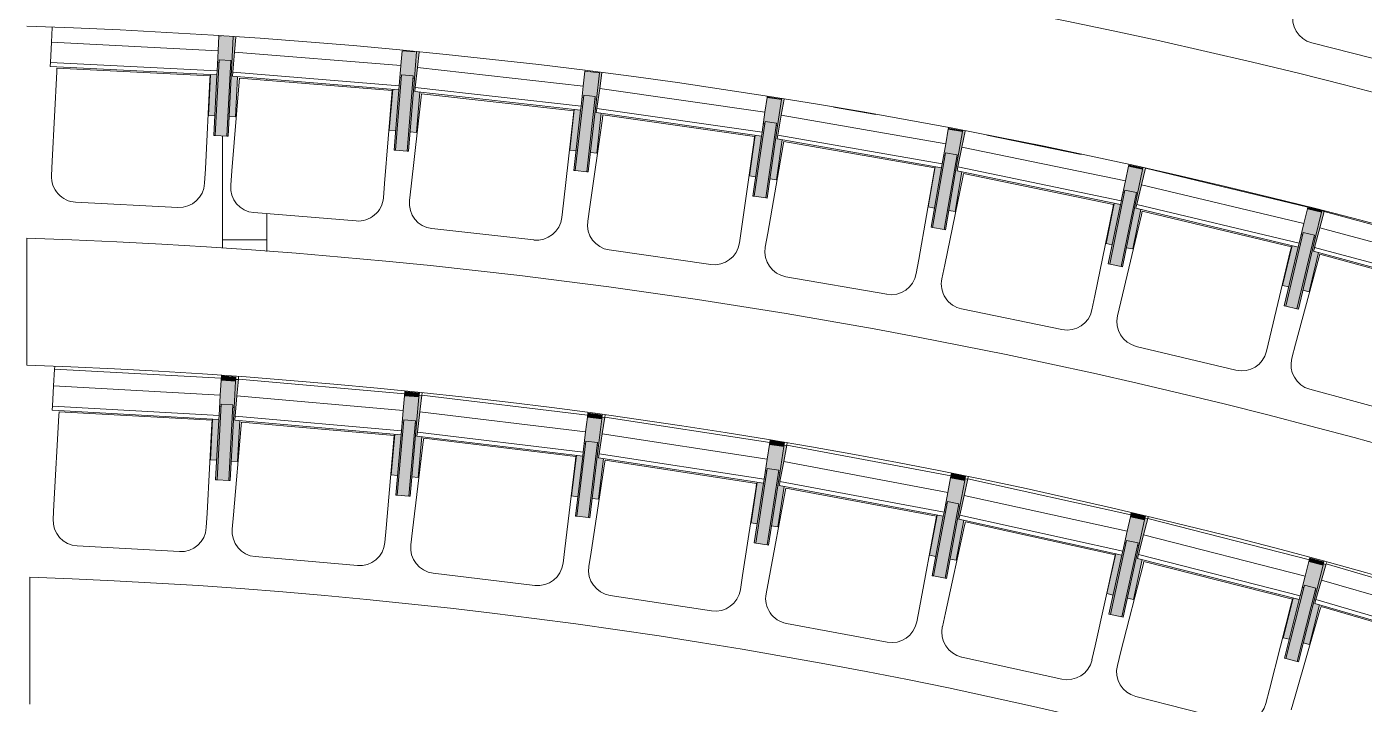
# Model space of a CAD drawing. Header units: millimetres. Extents: x 90978 to 295199, y -4084 to 97293.
# Drawn here: x 211489 to 215176, y 20712 to 22577 of the extents above; entities that cross this region are included whole.
import ezdxf

# ---------------------------------------------------------------- set-up
doc = ezdxf.new("R2010")
doc.units = ezdxf.units.MM
doc.header["$MEASUREMENT"] = 0
doc.layers.add('CSM-STL-XX-ZZ-M3-A-XXXX-00001_detached _19_04_21__rvt-1-Level 0$0$I-FURN', color=8, linetype='CONTINUOUS', lineweight=9)
doc.layers.add('CSM-STL-XX-ZZ-M3-A-XXXX-00001_detached _19_04_21__rvt-1-Level 0$0$I-WALL', color=7, linetype='CONTINUOUS', lineweight=9)

msp = doc.modelspace()

# ---------------------------------------------------------------- hatches: boundary and pattern name
at = {"layer": 'CSM-STL-XX-ZZ-M3-A-XXXX-00001_detached _19_04_21__rvt-1-Level 0$0$I-FURN'}
h = msp.add_hatch(color=256, dxfattribs=at)
h.paths.add_polyline_path([(212064.9, 22329), (212070.5, 22439.8), (212056.7, 22440.9), (212065.5, 22549), (212058.5, 22549.5), (212047.4, 22329.9), (212054.9, 22329.5)], flags=0)
h.paths.add_polyline_path([(212007.4, 22331.9), (212012.1, 22444.6), (211995.6, 22444.5), (211990, 22332.8), (212004.7, 22332)], flags=0)
for points in [[(212054.9, 22476.9), (212058.5, 22549.5), (212018.6, 22552.3), (212015.1, 22479), (212018.9, 22479.7), (212019.2, 22486.1), (212051.3, 22484.5), (212051.3, 22478)], [(212557.9, 22434.7), (212562.9, 22507.9), (212524, 22511.2), (212518.3, 22438), (212522, 22438.6), (212522.5, 22445), (212554.5, 22442.4), (212554.5, 22435.8)], [(212008.7, 22278), (212018.9, 22479.7), (212014.9, 22478.9), (212004.7, 22278.2)], [(212040.7, 22276.3), (212051.3, 22484.5), (212019.2, 22486.1), (212008.7, 22278)], [(212044.7, 22276.1), (212054.6, 22477), (212050.9, 22476.9), (212040.7, 22276.3)], [(213059.3, 22377.1), (213067.5, 22450.1), (213027.8, 22454.6), (213020.1, 22381.7), (213023.6, 22382.1), (213024.3, 22388.5), (213056.3, 22384.9), (213056.3, 22378.3)], [(213067.5, 22450.1), (213067.6, 22450.9), (213027.9, 22456), (213027.8, 22454.6)], [(212505.6, 22237.2), (212522, 22438.6), (212518, 22437.9), (212501.7, 22237.6)], [(212537.6, 22234.6), (212554.5, 22442.4), (212522.5, 22445), (212505.6, 22237.2), (212516.8, 22236.3)], [(212541.6, 22234.3), (212557.9, 22434.7), (212554, 22436), (212537.6, 22234.6)], [(213001.1, 22181.4), (213023.6, 22382.1), (213019.6, 22381.6), (212997.2, 22181.8)], [(213033, 22177.8), (213056.3, 22384.9), (213024.3, 22388.5), (213001.1, 22181.4)], [(213036.9, 22177.4), (213059, 22377.3), (213055.5, 22378.6), (213033, 22177.8)], [(213558.8, 22304.3), (213568.9, 22377.1), (213529.7, 22382.7), (213519.9, 22310), (213523.3, 22310.4), (213524.2, 22316.7), (213556, 22312.2), (213556, 22305.5)], [(213569.3, 22377), (213569.5, 22378.7), (213530, 22384.9), (213529.7, 22382.7)], [(213494.6, 22110.4), (213523.3, 22310.4), (213519.2, 22310), (213490.7, 22111), (213494.1, 22110.5)], [(213526.4, 22105.9), (213556, 22312.2), (213524.2, 22316.7), (213494.6, 22110.4)], [(213530.3, 22105.3), (213558.8, 22304.3), (213555.1, 22305.9), (213526.4, 22105.9)], [(214055.9, 22216.3), (214068.5, 22288.6), (214029.1, 22295.5), (214017.2, 22223.2), (214020.5, 22223.4), (214022, 22229.7), (214053.3, 22224.2), (214053, 22217.5), (214053.3, 22217.4)], [(214068.5, 22288.6), (214069, 22291.4), (214029.7, 22298.7), (214029.1, 22295.5), (214053, 22291.3)], [(214017.4, 22018.9), (214053, 22224.3), (214021.6, 22229.8), (213985.8, 22024.4), (213991.1, 22023.5)], [(213985.8, 22024.4), (214020.5, 22223.4), (214016.5, 22223.1), (213981.9, 22025.1)], [(214021.3, 22018.2), (214055.7, 22216.4), (214052.2, 22217.9), (214017.4, 22018.9), (214019.4, 22018.6)], [(214550, 22113.1), (214564.8, 22185.1), (214525.7, 22193.1), (214511.7, 22121.2), (214514.9, 22121.4), (214516.2, 22127.6), (214547.6, 22121.1), (214546.3, 22114.9), (214547.6, 22114.2)], [(214564.8, 22185.1), (214565.6, 22189), (214526.5, 22197.4), (214525.7, 22193.1), (214555.6, 22187)], [(214474.1, 21923.5), (214514.9, 22121.4), (214510.8, 22121.2), (214470.2, 21924.3)], [(214505.5, 21917), (214547.6, 22121.1), (214516.2, 22127.6), (214474.1, 21923.5), (214504.6, 21917.2)], [(214509.4, 21916.2), (214549.1, 22113.6), (214546.3, 22114.9), (214505.5, 21917)], [(215040.7, 21994.9), (215057.8, 22066.4), (215018.9, 22075.6), (215002.8, 22004.2), (215005.9, 22004.2), (215007.4, 22010.4), (215038.6, 22003), (215037.1, 21996.8), (215038.6, 21996)], [(215057.8, 22066.4), (215059, 22071.7), (215020.2, 22081.1), (215018.9, 22075.6)], [(214990.3, 21800.3), (215038.6, 22003), (215007.4, 22010.4), (214959.1, 21807.7), (214986.4, 21801.2)], [(214959.1, 21807.7), (215005.9, 22004.2), (215001.8, 22004.2), (214955.2, 21808.6)], [(214994.1, 21799.4), (215040.7, 21994.9), (215037.1, 21996.8), (214990.3, 21800.3)], [(212060.8, 21528.3), (212064.8, 21601.7), (212024.9, 21603.9), (212021.1, 21530.6), (212024.8, 21531.3), (212025.2, 21537.7), (212057.2, 21535.9), (212057.2, 21529.4)], [(212064.8, 21601.7), (212065.5, 21613.7), (212025.6, 21616.7), (212024.9, 21603.9)], [(212570.3, 21557.8), (212571.3, 21569.3), (212531.5, 21573.4), (212530.5, 21561.3)], [(212013.7, 21329.6), (212024.8, 21531.3), (212020.8, 21530.5), (212009.8, 21329.8)], [(212045.8, 21327.8), (212057.2, 21535.9), (212025.2, 21537.7), (212013.7, 21329.6)], [(212049.7, 21327.6), (212060.8, 21528.3), (212056.9, 21529.5), (212045.8, 21327.8)], [(212563.9, 21484.6), (212570.3, 21557.8), (212530.5, 21561.3), (212524.4, 21488.2), (212528.1, 21488.7), (212528.6, 21495.1), (212560.6, 21492.3), (212560.6, 21485.7)], [(212542.4, 21284.7), (212560.6, 21492.3), (212528.6, 21495.1), (212510.4, 21287.5), (212524.4, 21286.3)], [(213065.4, 21424.6), (213074.1, 21497.5), (213034.4, 21502.3), (213026.2, 21429.4), (213029.7, 21429.9), (213030.4, 21436.2), (213062.3, 21432.4), (213062.3, 21425.8)], [(213074.1, 21497.5), (213075.5, 21509), (213035.9, 21514.2), (213034.4, 21502.3)], [(212510.4, 21287.5), (212528.1, 21488.7), (212524, 21488.1), (212506.5, 21287.8)], [(212546.4, 21284.4), (212563.9, 21484.6), (212560.1, 21485.9), (212542.4, 21284.7)], [(213005.5, 21229.3), (213029.7, 21429.9), (213025.6, 21429.4), (213001.6, 21229.8)], [(213037.4, 21225.5), (213062.3, 21432.4), (213030.4, 21436.2), (213005.5, 21229.3)], [(213041.3, 21225), (213065.2, 21424.7), (213061.6, 21426), (213037.4, 21225.5)], [(213564.6, 21348.4), (213575.6, 21421), (213536.2, 21427.1), (213525.7, 21354.5), (213529.1, 21354.8), (213530.1, 21361.1), (213561.8, 21356.3), (213561.8, 21349.5)], [(213575.7, 21421), (213577.6, 21432.8), (213538, 21439.1), (213536.2, 21427.1), (213545.1, 21425.7)], [(213498.5, 21155.1), (213529.1, 21354.8), (213525.1, 21354.4), (213494.6, 21155.7)], [(213530.2, 21150.3), (213561.8, 21356.3), (213530, 21360.5), (213499.5, 21155)], [(213534.1, 21149.7), (213564.6, 21348.4), (213560.9, 21349.9), (213530.2, 21150.3)], [(214074.6, 21328.2), (214076.8, 21339.9), (214037.6, 21348.1), (214035.3, 21335.6), (214044.3, 21333.9)], [(214061.1, 21256), (214074.6, 21328.2), (214035.3, 21335.6), (214022.6, 21263.4), (214025.9, 21263.6), (214027.8, 21269.7), (214058.6, 21264), (214057.4, 21257.7), (214060.1, 21256.5)], [(213988.8, 21065), (214025.9, 21263.6), (214021.8, 21263.3), (213984.9, 21065.7)], [(214020.4, 21059.1), (214058.6, 21264), (214027, 21269.9), (213988.8, 21065), (214017.9, 21059.6)], [(214024.2, 21058.4), (214060.1, 21256.5), (214057.4, 21257.7), (214021.3, 21058.9)], [(214570.2, 21219.3), (214572.5, 21229.9), (214533.7, 21239.4), (214531.1, 21228)], [(214554.4, 21147.6), (214570.2, 21219.3), (214531.1, 21228), (214516.3, 21156.2), (214519.4, 21156.3), (214520.8, 21162.6), (214551.9, 21154.6), (214550.8, 21149.4), (214552.1, 21148.7)], [(214507.3, 20952.1), (214552.1, 21155.7), (214520.8, 21162.6), (214475.9, 20959.1), (214505.1, 20952.6)], [(214475.9, 20959.1), (214519.4, 21156.3), (214515.3, 21156.2), (214472, 20959.9)], [(214511.1, 20951.3), (214553.7, 21147.9), (214550.8, 21149.4), (214507.3, 20952.1)], [(215043.9, 21023.3), (215062, 21094.5), (215023.2, 21104.3), (215006.2, 21033.1), (215009.2, 21033.1), (215010.8, 21039.3), (215041.9, 21031.4), (215040.3, 21025.2), (215041.9, 21024.4)], [(215062, 21094.5), (215064.5, 21104.4), (215026, 21115), (215023.2, 21104.3)], [(214959.3, 20837.4), (215009.2, 21033.1), (215005.1, 21033.1), (214955.5, 20838.3)], [(214990.4, 20829.4), (215041.9, 21031.4), (215010.8, 21039.3), (214959.3, 20837.4), (214985.2, 20830.8)], [(214994.3, 20828.5), (215043.9, 21023.3), (215040.3, 21025.2), (214990.4, 20829.4)]]:
    msp.add_hatch(color=256, dxfattribs=at).paths.add_polyline_path(points, flags=0)
h = msp.add_hatch(color=256, dxfattribs=at)
h.paths.add_polyline_path([(212563.4, 22286.5), (212572.4, 22397.1), (212558.6, 22398.7), (212570.8, 22507.1), (212563.8, 22507.8), (212545.9, 22288), (212558.6, 22286.9)], flags=0)
h.paths.add_polyline_path([(212506, 22291.2), (212515.2, 22403.6), (212497.8, 22405), (212488.6, 22292.6), (212505.6, 22291.2)], flags=0)
h = msp.add_hatch(color=256, dxfattribs=at)
h.paths.add_polyline_path([(213060.3, 22228.9), (213072.7, 22339.2), (213059, 22341.1), (213074.6, 22450), (213067.5, 22450.1), (213042.9, 22230.9), (213059.3, 22229)], flags=0)
h.paths.add_polyline_path([(213003.2, 22235.3), (213015.8, 22347.4), (212998.4, 22349.3), (212985.8, 22237.3), (213001.1, 22235.5)], flags=0)
h = msp.add_hatch(color=256, dxfattribs=at)
h.paths.add_polyline_path([(213555.3, 22156.1), (213571, 22266), (213557.4, 22268.3), (213576.5, 22377.6), (213569.5, 22378.7), (213538, 22158.6)], flags=0)
h.paths.add_polyline_path([(213498.4, 22164.3), (213514.4, 22275.9), (213497, 22278.4), (213481, 22166.8), (213494.6, 22164.8)], flags=0)
h = msp.add_hatch(color=256, dxfattribs=at)
h.paths.add_polyline_path([(214047.8, 22068.3), (214066.8, 22177.6), (214053.3, 22180.4), (214076, 22290.1), (214069, 22291.3), (214030.6, 22071.3)], flags=0)
h.paths.add_polyline_path([(213991.2, 22078.1), (214010.6, 22189.2), (213993.3, 22192.2), (213973.9, 22081.2), (213991.1, 22078.2)], flags=0)
h = msp.add_hatch(color=256, dxfattribs=at)
h.paths.add_polyline_path([(214537.4, 21965.4), (214559.8, 22074.1), (214546.4, 22077.3), (214572.6, 22187.5), (214565.6, 22189), (214520.3, 21968.9), (214528.1, 21967.3)], flags=0)
h.paths.add_polyline_path([(214481.1, 21977), (214503.9, 22087.5), (214486.7, 22091), (214464, 21980.5), (214474.1, 21978.5)], flags=0)
h = msp.add_hatch(color=256, dxfattribs=at)
h.paths.add_polyline_path([(215023.6, 21847.6), (215049.4, 21955.6), (215036, 21959.2), (215065.6, 22068.9), (215058.8, 22070.6), (215006.6, 21851.7)], flags=0)
h.paths.add_polyline_path([(214967.7, 21861), (214993.8, 21970.7), (214976.8, 21974.7), (214950.7, 21865), (214959.1, 21863)], flags=0)
h = msp.add_hatch(color=256, dxfattribs=at)
h.paths.add_polyline_path([(212070.1, 21380.4), (212076.3, 21492.8), (212062.8, 21493.9), (212072.6, 21605.6), (212065, 21606), (212052.7, 21381.4), (212060.8, 21380.9)], flags=0)
h.paths.add_polyline_path([(212012.7, 21383.6), (212017.8, 21496.2), (212001.4, 21496.2), (211995.3, 21384.5), (212009.8, 21383.7)], flags=0)
h = msp.add_hatch(color=256, dxfattribs=at)
h.paths.add_polyline_path([(212568.5, 21336.4), (212578.3, 21448.5), (212564.8, 21450.2), (212578.2, 21561.4), (212570.7, 21562.1), (212551, 21338), (212564.8, 21336.8)], flags=0)
h.paths.add_polyline_path([(212511.2, 21341.5), (212521, 21453.8), (212503.6, 21455.3), (212493.8, 21343), (212510.4, 21341.5)], flags=0)
h = msp.add_hatch(color=256, dxfattribs=at)
h.paths.add_polyline_path([(213065.1, 21276.4), (213078.6, 21388.1), (213065.2, 21390.1), (213082.2, 21500.9), (213074.6, 21501.8), (213047.8, 21278.4), (213064.5, 21276.4)], flags=0)
h.paths.add_polyline_path([(213008, 21283.2), (213021.5, 21395.2), (213004.2, 21397.3), (212990.7, 21285.3), (213005.5, 21283.5)], flags=0)
h = msp.add_hatch(color=256, dxfattribs=at)
h.paths.add_polyline_path([(213559.6, 21200.2), (213575.6, 21311.6), (213563.3, 21313.9), (213583.7, 21424.1), (213576.4, 21425.3), (213542.3, 21202.9)], flags=0)
h.paths.add_polyline_path([(213502.7, 21208.9), (213519.8, 21320.4), (213502.5, 21323.1), (213485.5, 21211.6), (213499.5, 21209.4)], flags=0)
h = msp.add_hatch(color=256, dxfattribs=at)
h.paths.add_polyline_path([(214051.3, 21108.1), (214072, 21218.7), (214058.7, 21221.6), (214082.8, 21331.1), (214075.4, 21332.2), (214034.1, 21111.3)], flags=0)
h.paths.add_polyline_path([(213994.8, 21118.6), (214015.5, 21229.5), (213998.3, 21232.7), (213977.6, 21121.9), (213994.8, 21118.6)], flags=0)
h = msp.add_hatch(color=256, dxfattribs=at)
h.paths.add_polyline_path([(214539.8, 21000.1), (214564, 21110), (214550.9, 21113.3), (214578.5, 21221.9), (214571, 21223.1), (214522.7, 21003.8)], flags=0)
h.paths.add_polyline_path([(214483.6, 21012.5), (214507.3, 21122.7), (214490.8, 21126.4), (214466.5, 21016.2), (214479.5, 21013.4)], flags=0)
h = msp.add_hatch(color=256, dxfattribs=at)
h.paths.add_polyline_path([(215024.5, 20876.3), (215052.3, 20985.4), (215039.2, 20989.1), (215070.4, 21096.8), (215062.9, 21097.9), (215007.5, 20880.6), (215009.2, 20880.2)], flags=0)
h.paths.add_polyline_path([(214968.8, 20890.5), (214996.6, 20999.8), (214979.7, 21004.1), (214951.8, 20894.8), (214959.3, 20892.9)], flags=0)

# ---------------------------------------------------------------- linework, layer by layer
for p, q in [((211557.1, 22534.6), (211559.2, 22575.6)), ((211554.3, 22478.8), (211557.1, 22534.6)), ((212016.5, 22511.3), (211557.1, 22534.6)), ((212018.6, 22552.3), (212016.5, 22511.3)), ((212018.6, 22552.3), (212025.8, 22551.9)), ((212054.9, 22476.9), (212058.5, 22549.5)), ((212062.1, 22507.6), (212065.5, 22549)), ((215031.2, 22533), (215305, 22463.5)), ((212016.5, 22511.3), (212013.7, 22455.5)), ((212057.6, 22451.9), (212062.1, 22507.6)), ((212520.6, 22470.2), (212062.1, 22507.6)), ((212524, 22511.2), (212520.6, 22470.2)), ((212524, 22511.2), (212559.3, 22508.3)), ((212557.9, 22434.7), (212563.8, 22507.8)), ((212566.1, 22465.1), (212570.8, 22507.1)), ((211553.8, 22467.8), (211554.3, 22479.4)), ((211553.8, 22467.8), (212013.2, 22444.5)), ((211554.3, 22478.8), (212013.7, 22455.5)), ((211559.6, 22207.2), (211572, 22453.3)), ((211572, 22453.3), (211572.5, 22463.3)), ((211572.5, 22463.3), (211994.5, 22441.9)), ((212008.7, 22278), (212019.2, 22486.1)), ((212013.7, 22456.1), (212013.2, 22444.5)), ((212014.9, 22478.9), (212018.9, 22479.7)), ((212019.2, 22486.1), (212051.3, 22484.5)), ((212040.7, 22276.3), (212051.3, 22484.5)), ((212044.7, 22276.1), (212054.9, 22476.9)), ((212051, 22478.1), (212054.9, 22476.9)), ((212056.7, 22440.9), (212057.7, 22452.5)), ((212057.6, 22451.9), (212516.1, 22414.5)), ((212520.6, 22470.2), (212516.1, 22414.5)), ((212559.8, 22409.6), (212566.1, 22465.1)), ((213023.2, 22413.8), (212566.1, 22465.1)), ((213027.8, 22454.6), (213023.2, 22413.8)), ((213027.8, 22454.6), (213027.9, 22456)), ((213027.8, 22454.6), (213067.5, 22450.1)), ((211994, 22431.9), (211981.5, 22185.8)), ((211995.7, 22445.4), (211990, 22332.8)), ((211994.5, 22441.9), (211994, 22431.9)), ((212013.2, 22444.5), (212004.7, 22278.2)), ((212054.6, 22180.3), (212074.6, 22425.9)), ((212056.7, 22440.9), (212515.2, 22403.6)), ((212064.9, 22329), (212070.5, 22439.8)), ((212074.6, 22425.9), (212075.4, 22435.8)), ((212075.4, 22435.8), (212496.4, 22401.5)), ((212505.6, 22237.2), (212522.5, 22445)), ((212516.1, 22415.2), (212515.2, 22403.6)), ((212518, 22437.9), (212522, 22438.6)), ((212522.5, 22445), (212554.5, 22442.4)), ((212537.6, 22234.6), (212554.5, 22442.4)), ((212541.6, 22234.3), (212557.9, 22434.7)), ((212554, 22436), (212557.9, 22434.7)), ((213023.2, 22413.8), (213017, 22358.3)), ((213059.3, 22377.1), (213067.5, 22450.1)), ((213068.5, 22407.3), (213074.6, 22450)), ((212495.6, 22391.6), (212475.6, 22146)), ((212497.8, 22405), (212488.6, 22292.6)), ((212496.4, 22401.5), (212495.6, 22391.6)), ((212515.2, 22403.6), (212501.7, 22237.6)), ((212548.5, 22138.2), (212576, 22383.1)), ((212558.6, 22398.7), (212559.9, 22410.2)), ((212558.6, 22398.7), (213015.8, 22347.4)), ((212559.8, 22409.6), (213017, 22358.3)), ((212563.4, 22286.5), (212572.4, 22397.1)), ((212576, 22383.1), (212577.1, 22393)), ((212577.1, 22393), (212996.9, 22345.9)), ((213001.1, 22181.4), (213024.3, 22388.5)), ((213019.6, 22381.6), (213023.6, 22382.1)), ((213024.3, 22388.5), (213056.3, 22384.9)), ((213033, 22177.8), (213056.3, 22384.9)), ((213036.9, 22177.4), (213059.3, 22377.1)), ((213055.5, 22378.6), (213059.3, 22377.1)), ((213060.6, 22352), (213068.5, 22407.3)), ((213523.8, 22342.1), (213068.5, 22407.3)), ((213529.7, 22382.7), (213523.8, 22342.1)), ((213529.7, 22382.7), (213530, 22384.9)), ((213529.7, 22382.7), (213569.3, 22377)), ((213558.8, 22304.3), (213569.3, 22377)), ((213568.9, 22334.2), (213576.5, 22377.6)), ((213569.5, 22378.7), (213569.3, 22377)), ((212998.4, 22349.3), (212985.8, 22237.3)), ((212996.9, 22345.9), (212995.8, 22336)), ((213015.8, 22347.4), (212997.2, 22181.8)), ((213017.1, 22358.9), (213015.8, 22347.4)), ((213059, 22341.1), (213060.7, 22352.6)), ((213059, 22341.1), (213514.4, 22275.9)), ((213060.6, 22352), (213515.9, 22286.8)), ((213523.8, 22342.1), (213515.9, 22286.8)), ((213712.6, 22356.2), (213829.6, 22335.8)), ((211990, 22332.8), (212007.4, 22331.9)), ((212047.4, 22329.9), (212064.9, 22329)), ((212995.8, 22336), (212968.3, 22091.1)), ((213040.9, 22081.1), (213075.9, 22325)), ((213060.3, 22228.9), (213072.7, 22339.2)), ((213075.9, 22325), (213077.3, 22334.9)), ((213077.3, 22334.9), (213495.5, 22274.9)), ((213494.6, 22110.4), (213524.2, 22316.7)), ((213519.2, 22310), (213523.3, 22310.4)), ((213524.2, 22316.7), (213556, 22312.2)), ((213526.4, 22105.9), (213556, 22312.2)), ((213530.3, 22105.3), (213558.8, 22304.3)), ((213555.1, 22305.9), (213558.8, 22304.3)), ((213559.3, 22279.1), (213568.9, 22334.2)), ((214022, 22255.1), (213568.9, 22334.2)), ((212008.7, 22278), (212004.7, 22278.2)), ((212040.7, 22276.3), (212008.7, 22278)), ((212044.7, 22276.1), (212040.7, 22276.3)), ((212488.6, 22292.6), (212506, 22291.2)), ((212545.9, 22288), (212563.4, 22286.5)), ((213497, 22278.4), (213481, 22166.8)), ((213514.4, 22275.9), (213490.7, 22111)), ((213495.5, 22274.9), (213494.1, 22265.1)), ((213516, 22287.4), (213514.4, 22275.9)), ((213557.4, 22268.3), (213559.4, 22279.8)), ((213557.4, 22268.3), (214010.6, 22189.2)), ((213559.3, 22279.1), (214012.4, 22200)), ((214029.1, 22295.5), (214022, 22255.1)), ((214029.1, 22295.5), (214029.7, 22298.7)), ((214029.1, 22295.5), (214068.5, 22288.6)), ((214055.9, 22216.3), (214068.5, 22288.6)), ((214066.8, 22245.8), (214076, 22290.1)), ((214069, 22291.4), (214068.5, 22288.6)), ((214135.1, 22279.1), (214395.1, 22225.5)), ((212505.6, 22237.2), (212501.7, 22237.6)), ((212537.6, 22234.6), (212505.6, 22237.2)), ((212541.6, 22234.3), (212537.6, 22234.6)), ((212985.8, 22237.3), (213003.2, 22235.3)), ((213042.9, 22230.9), (213060.3, 22228.9)), ((213494.1, 22265.1), (213459.1, 22021.2)), ((213531.4, 22008.9), (213573.8, 22251.7)), ((213555.3, 22156.1), (213571, 22266)), ((213573.8, 22251.7), (213575.5, 22261.5)), ((213575.5, 22261.5), (213991.7, 22188.9)), ((213985.8, 22024.4), (214021.6, 22229.8)), ((214022, 22255.1), (214012.4, 22200)), ((214021.6, 22229.8), (214053.3, 22224.2)), ((214055.6, 22191.1), (214066.8, 22245.8)), ((214517.4, 22152.9), (214066.8, 22245.8)), ((211557.6, 22167.8), (211559.6, 22207.2)), ((214012.6, 22200.7), (214010.6, 22189.2)), ((214016.5, 22223.1), (214020.5, 22223.4)), ((214017.4, 22018.9), (214053.3, 22224.2)), ((214021.3, 22018.2), (214055.9, 22216.3)), ((214052.2, 22217.9), (214055.9, 22216.3)), ((214525.7, 22193.1), (214517.4, 22152.9)), ((214525.7, 22193.1), (214526.5, 22197.4)), ((214525.7, 22193.1), (214564.8, 22185.1)), ((211981.5, 22185.8), (211979.5, 22146.3)), ((212051.4, 22140.9), (212054.6, 22180.3)), ((213001.1, 22181.4), (212997.2, 22181.8)), ((213033, 22177.8), (213001.1, 22181.4)), ((213036.9, 22177.4), (213033, 22177.8)), ((213481, 22166.8), (213498.4, 22164.3)), ((213538, 22158.6), (213555.3, 22156.1)), ((213990, 22179.1), (213947.6, 21936.3)), ((213993.3, 22192.2), (213973.9, 22081.2)), ((214010.6, 22189.2), (213981.9, 22025.1)), ((213991.7, 22188.9), (213990, 22179.1)), ((214019.4, 21921.9), (214069.2, 22163.2)), ((214047.8, 22068.3), (214066.9, 22177.6)), ((214053.3, 22180.4), (214055.7, 22191.7)), ((214053.3, 22180.4), (214503.9, 22087.5)), ((214055.6, 22191.1), (214506.1, 22098.2)), ((214069.2, 22163.2), (214071.2, 22173)), ((214071.2, 22173), (214485, 22087.7)), ((214550, 22113.1), (214564.7, 22184.4)), ((214561.9, 22142.3), (214572.6, 22187.5)), ((214565.6, 22189), (214564.8, 22185.1)), ((214572.6, 22187.5), (215020.1, 22080.8)), ((212475.6, 22146), (212472.4, 22106.6)), ((212544.1, 22098.9), (212548.5, 22138.2)), ((214474.1, 21923.5), (214516.2, 22127.6)), ((214505.5, 21917), (214547.6, 22121.1)), ((214517.4, 22152.9), (214506.1, 22098.2)), ((214510.8, 22121.2), (214514.9, 22121.4)), ((214516.2, 22127.6), (214547.6, 22121.1)), ((214548.9, 22088), (214561.9, 22142.3)), ((215009.3, 22035.7), (214561.9, 22142.3)), ((211623.9, 22094.3), (211906, 22080)), ((212968.3, 22091.1), (212963.9, 22051.8)), ((213494.6, 22110.4), (213490.7, 22111)), ((213526.4, 22105.9), (213494.6, 22110.4)), ((213530.3, 22105.3), (213526.4, 22105.9)), ((214486.7, 22091), (214464, 21980.5)), ((214503.9, 22087.5), (214470.2, 21924.3)), ((214485, 22087.7), (214483, 22077.9)), ((214506.2, 22098.8), (214503.9, 22087.5)), ((214509.4, 21916.2), (214550, 22113.1)), ((214546.3, 22114.9), (214550, 22113.1)), ((214546.4, 22077.3), (214549.1, 22088.6)), ((214548.9, 22088), (214996.4, 21981.3)), ((212115.4, 22065.4), (212397, 22042.5)), ((213035.3, 22042), (213040.9, 22081.1)), ((213973.9, 22081.2), (213991.2, 22078.1)), ((214030.6, 22071.3), (214047.8, 22068.3)), ((214483, 22077.9), (214433.2, 21836.6)), ((214504.6, 21820), (214561.7, 22059.7)), ((214537.4, 21965.4), (214559.8, 22074.1)), ((214546.4, 22077.3), (214993.8, 21970.7)), ((214561.7, 22059.7), (214564, 22069.4)), ((214564, 22069.4), (214975, 21971.4)), ((215018.9, 22075.6), (215009.3, 22035.7)), ((215018.9, 22075.6), (215020.2, 22081.1)), ((215018.9, 22075.6), (215057.8, 22066.4)), ((215040.7, 21994.9), (215057.8, 22066.4)), ((215053.5, 22023.7), (215065.6, 22068.5)), ((215059, 22071.7), (215057.8, 22066.4)), ((215065.7, 22068.9), (215058.8, 22070.6)), ((215065.6, 22068.5), (215066, 22070)), ((215065.6, 22068.5), (215509.6, 21948.3)), ((212605.9, 22021.6), (212886.6, 21990.1)), ((213459.1, 22021.2), (213453.5, 21982)), ((213524.6, 21970), (213531.4, 22008.9)), ((213985.8, 22024.4), (213981.9, 22025.1)), ((214017.4, 22018.9), (213985.8, 22024.4)), ((214021.3, 22018.2), (214017.4, 22018.9)), ((214959.1, 21807.7), (215007.4, 22010.4)), ((215009.3, 22035.7), (214996.4, 21981.3)), ((215007.4, 22010.4), (215038.6, 22003)), ((215038.9, 21969.8), (215053.5, 22023.7)), ((215497.5, 21903.5), (215053.5, 22023.7)), ((211489.3, 21995.5), (211489.3, 21645.3)), ((214464, 21980.5), (214481.1, 21977)), ((214976.8, 21974.7), (214950.7, 21865)), ((214975, 21971.4), (214972.7, 21961.8)), ((214990.3, 21800.3), (215038.6, 22003)), ((214996.5, 21982), (214993.8, 21970.7)), ((214994.1, 21799.4), (215040.7, 21994.9)), ((215001.8, 22004.2), (215005.9, 22004.2)), ((215037.1, 21996.8), (215040.7, 21994.9)), ((213094.7, 21962.7), (213374.3, 21922.7)), ((213947.6, 21936.3), (213940.8, 21897.4)), ((214520.3, 21968.9), (214537.4, 21965.4)), ((214972.7, 21961.8), (214915.6, 21722.1)), ((214993.8, 21970.7), (214955.2, 21808.6)), ((214986.4, 21703.3), (215050.8, 21941.1)), ((215023.6, 21847.6), (215049.4, 21955.6)), ((215036, 21959.2), (215039.1, 21970.4)), ((215036, 21959.2), (215480, 21839)), ((215038.9, 21969.8), (215482.9, 21849.6)), ((215050.8, 21941.1), (215053.4, 21950.7)), ((215053.4, 21950.7), (215461.2, 21840.3)), ((214011.5, 21883.2), (214019.4, 21921.9)), ((214474.1, 21923.5), (214470.2, 21924.3)), ((214505.5, 21917), (214474.1, 21923.5)), ((214509.4, 21916.2), (214505.5, 21917)), ((213581.5, 21889), (213859.8, 21840.5)), ((214950.7, 21865), (214967.7, 21861)), ((214433.2, 21836.6), (214425.2, 21797.9)), ((215006.6, 21851.7), (215023.6, 21847.6)), ((214065.9, 21800.5), (214342.5, 21743.4)), ((214495.4, 21781.5), (214504.6, 21820)), ((214959.1, 21807.7), (214955.2, 21808.6)), ((214990.3, 21800.3), (214959.1, 21807.7)), ((214994.1, 21799.4), (214990.3, 21800.3)), ((214915.6, 21722.1), (214906.4, 21683.6)), ((214547.3, 21697.2), (214822.1, 21631.7)), ((214976.1, 21665.1), (214986.4, 21703.3)), ((211565.8, 21634.5), (211566.2, 21641.6)), ((211563.3, 21588.2), (211565.8, 21634.5)), ((211565.8, 21634.5), (212025.1, 21609.2)), ((212024.9, 21603.9), (212022.6, 21562.9)), ((212024.9, 21603.9), (212025.6, 21616.7)), ((212024.9, 21603.9), (212064.8, 21601.7)), ((212065.5, 21613.7), (212064.8, 21601.7)), ((212072.6, 21605.6), (212065, 21606)), ((212068.6, 21560.5), (212072.7, 21606.8)), ((212072.7, 21606.8), (212073.2, 21613.1)), ((212072.7, 21606.8), (212530.9, 21566.6)), ((211560.2, 21532.4), (211563.3, 21588.2)), ((212022.6, 21562.9), (211563.3, 21588.2)), ((212060.8, 21528.3), (212064.8, 21601.7)), ((212530.5, 21561.3), (212531.5, 21573.4)), ((212571.3, 21569.3), (212570.3, 21557.8)), ((212578.4, 21562.6), (212579.1, 21568.5)), ((215025.4, 21579.3), (215298, 21505.5)), ((211559.6, 21521.4), (211560.3, 21533)), ((211560.2, 21532.4), (212019.5, 21507.1)), ((212013.7, 21329.6), (212025.2, 21537.7)), ((212022.6, 21562.9), (212019.5, 21507.1)), ((212020.8, 21530.5), (212024.8, 21531.3)), ((212025.2, 21537.7), (212057.2, 21535.9)), ((212045.8, 21327.8), (212057.2, 21535.9)), ((212056.9, 21529.5), (212060.8, 21528.3)), ((212063.8, 21504.9), (212068.6, 21560.5)), ((212526.9, 21520.4), (212068.6, 21560.5)), ((212530.5, 21561.3), (212526.9, 21520.4)), ((212530.5, 21561.3), (212570.3, 21557.8)), ((212563.9, 21484.6), (212570.3, 21557.8)), ((212578.2, 21561.4), (212570.7, 21562.1)), ((212572.8, 21516.5), (212578.4, 21562.6)), ((212578.4, 21562.6), (213035.1, 21507.6)), ((211559.6, 21521.4), (212018.9, 21496.2)), ((211564.3, 21260.8), (211577.8, 21506.8)), ((211577.8, 21506.8), (211578.4, 21516.8)), ((211578.4, 21516.8), (212000.2, 21493.6)), ((212001.5, 21497.1), (211995.3, 21384.5)), ((212000.2, 21493.6), (211999.7, 21483.6)), ((212018.9, 21496.2), (212009.8, 21329.8)), ((212019.6, 21507.8), (212018.9, 21496.2)), ((212049.7, 21327.6), (212060.8, 21528.3)), ((212062.8, 21493.9), (212063.8, 21505.5)), ((212062.8, 21493.9), (212521, 21453.8)), ((212063.8, 21504.9), (212522, 21464.7)), ((212070.1, 21380.4), (212076.3, 21492.8)), ((212510.4, 21287.5), (212528.6, 21495.1)), ((212526.9, 21520.4), (212522, 21464.7)), ((212528.6, 21495.1), (212560.6, 21492.3)), ((212542.4, 21284.7), (212560.6, 21492.3)), ((212566.1, 21461.1), (212572.8, 21516.5)), ((213029.5, 21461.6), (212572.8, 21516.5)), ((213034.4, 21502.3), (213029.5, 21461.6)), ((213034.4, 21502.3), (213035.9, 21514.2)), ((213034.4, 21502.3), (213074.1, 21497.5)), ((213065.4, 21424.6), (213074.1, 21497.5)), ((213075.5, 21509), (213074.1, 21497.5)), ((213082.2, 21500.9), (213074.6, 21501.8)), ((213075.3, 21456.2), (213082.3, 21502.1)), ((213082.3, 21502.1), (213083.2, 21508)), ((213082.3, 21502.1), (213537, 21432.3)), ((211999.7, 21483.6), (211986.1, 21237.6)), ((212059, 21233.3), (212080.5, 21478.8)), ((212080.5, 21478.8), (212081.4, 21488.7)), ((212081.4, 21488.7), (212502.3, 21451.8)), ((212503.6, 21455.3), (212493.8, 21343)), ((212522.1, 21465.4), (212521, 21453.8)), ((212524, 21488.1), (212528.1, 21488.7)), ((212546.4, 21284.4), (212563.9, 21484.6)), ((212560.1, 21485.9), (212563.9, 21484.6)), ((212564.8, 21450.2), (212566.2, 21461.7)), ((212566.1, 21461.1), (213022.8, 21406.1)), ((213029.5, 21461.6), (213022.8, 21406.1)), ((213066.8, 21401), (213075.3, 21456.2)), ((213530, 21386.5), (213075.3, 21456.2)), ((212501.4, 21441.9), (212479.9, 21196.4)), ((212502.3, 21451.8), (212501.4, 21441.9)), ((212521, 21453.8), (212506.5, 21287.8)), ((212552.6, 21189.8), (212582.1, 21434.4)), ((212564.8, 21450.2), (213021.5, 21395.2)), ((212568.5, 21336.4), (212578.3, 21448.5)), ((212582.1, 21434.4), (212583.3, 21444.3)), ((212583.3, 21444.3), (213002.7, 21393.8)), ((213005.5, 21229.3), (213030.4, 21436.2)), ((213025.6, 21429.4), (213029.7, 21429.9)), ((213030.4, 21436.2), (213062.3, 21432.4)), ((213037.4, 21225.5), (213062.3, 21432.4)), ((213041.3, 21225), (213065.4, 21424.6)), ((213061.6, 21426), (213065.4, 21424.6)), ((213536.2, 21427.1), (213530, 21386.5)), ((213536.2, 21427.1), (213538, 21439.1)), ((213536.2, 21427.1), (213575.7, 21421)), ((213564.6, 21348.4), (213575.7, 21421)), ((213575.6, 21379.7), (213584.1, 21425.3)), ((213577.6, 21432.8), (213575.7, 21421)), ((213583.9, 21424.1), (213576.4, 21425.3)), ((213584.1, 21425.3), (213585.3, 21431.6)), ((213584.1, 21425.3), (214036.3, 21340.8)), ((211995.3, 21384.5), (212012.7, 21383.6)), ((212052.7, 21381.4), (212070.1, 21380.4)), ((213001.5, 21383.9), (212972.1, 21139.3)), ((213004.2, 21397.3), (212990.7, 21285.3)), ((213002.7, 21393.8), (213001.5, 21383.9)), ((213021.5, 21395.2), (213001.6, 21229.8)), ((213022.9, 21406.7), (213021.5, 21395.2)), ((213065.1, 21276.4), (213078.6, 21388.1)), ((213065.2, 21390.1), (213066.9, 21401.6)), ((213065.2, 21390.1), (213519.8, 21320.4)), ((213066.8, 21401), (213521.5, 21331.2)), ((213081.9, 21373.8), (213083.4, 21383.7)), ((213083.4, 21383.7), (213501, 21319.6)), ((213530, 21386.5), (213521.5, 21331.2)), ((213044.5, 21130.3), (213081.9, 21373.8)), ((213498.5, 21155.1), (213530.1, 21361.1)), ((213525.1, 21354.4), (213529.1, 21354.8)), ((213530.1, 21361.1), (213561.8, 21356.3)), ((213530.2, 21150.3), (213561.8, 21356.3)), ((213534.1, 21149.7), (213564.6, 21348.4)), ((213560.9, 21349.9), (213564.6, 21348.4)), ((213565.3, 21324.7), (213575.6, 21379.7)), ((214027.8, 21295.2), (213575.6, 21379.7)), ((214035.3, 21335.6), (214037.6, 21348.1)), ((212013.7, 21329.6), (212009.8, 21329.8)), ((212045.8, 21327.8), (212013.7, 21329.6)), ((212049.7, 21327.6), (212045.8, 21327.8)), ((212493.8, 21343), (212511.2, 21341.5)), ((212551, 21338), (212568.5, 21336.4)), ((213499.5, 21309.8), (213462.1, 21066.2)), ((213502.5, 21323.1), (213485.5, 21211.6)), ((213519.8, 21320.4), (213494.6, 21155.7)), ((213501, 21319.6), (213499.5, 21309.8)), ((213521.6, 21331.9), (213519.8, 21320.4)), ((213559.6, 21200.2), (213576.6, 21311.4)), ((213563.3, 21313.9), (213565.4, 21325.4)), ((213563.3, 21313.9), (214015.5, 21229.5)), ((213565.3, 21324.7), (214017.5, 21240.3)), ((214035.3, 21335.6), (214027.8, 21295.2)), ((214035.3, 21335.6), (214074.6, 21328.2)), ((214061.1, 21256), (214074.6, 21328.2)), ((214073.1, 21286.9), (214083.1, 21332.2)), ((214076.8, 21339.9), (214074.6, 21328.2)), ((214082.8, 21331.1), (214075.4, 21332.5)), ((214083.1, 21332.2), (214084.4, 21338.2)), ((214083.1, 21332.2), (214532.3, 21233.2)), ((212510.4, 21287.5), (212506.5, 21287.8)), ((212542.4, 21284.7), (212510.4, 21287.5)), ((212546.4, 21284.4), (212542.4, 21284.7)), ((212990.7, 21285.3), (213008, 21283.2)), ((213047.8, 21278.4), (213065.1, 21276.4)), ((213534.3, 21054.9), (213579.5, 21297.1)), ((213579.5, 21297.1), (213581.3, 21306.9)), ((213581.3, 21306.9), (213996.6, 21229.3)), ((214027.8, 21295.2), (214017.5, 21240.3)), ((214061.1, 21232.3), (214073.1, 21286.9)), ((214522.3, 21187.9), (214073.1, 21286.9)), ((211562.1, 21221.3), (211564.3, 21260.8)), ((211986.1, 21237.6), (211984, 21198.1)), ((213988.8, 21065), (214027, 21269.9)), ((214017.6, 21240.9), (214015.5, 21229.5)), ((214020.4, 21059.1), (214058.6, 21264)), ((214021.8, 21263.3), (214025.9, 21263.6)), ((214024.2, 21058.4), (214061.1, 21256)), ((214027, 21269.9), (214058.6, 21264)), ((214057.4, 21257.7), (214061.1, 21256)), ((214531.1, 21228), (214533.7, 21239.4)), ((212055.6, 21193.9), (212059, 21233.3)), ((213005.5, 21229.3), (213001.6, 21229.8)), ((213037.4, 21225.5), (213005.5, 21229.3)), ((213041.3, 21225), (213037.4, 21225.5)), ((213485.5, 21211.6), (213502.7, 21208.9)), ((213542.3, 21202.9), (213559.6, 21200.2)), ((213994.8, 21219.6), (213949.5, 20977.3)), ((213998.3, 21232.7), (213977.6, 21121.9)), ((214015.5, 21229.5), (213984.9, 21065.7)), ((213996.6, 21229.3), (213994.8, 21219.6)), ((214021.3, 20963.6), (214074.3, 21204.3)), ((214051.3, 21108.1), (214072, 21218.7)), ((214058.7, 21221.6), (214061.2, 21233)), ((214058.7, 21221.6), (214507.9, 21122.6)), ((214061.1, 21232.3), (214510.3, 21133.3)), ((214074.3, 21204.3), (214076.5, 21214)), ((214076.5, 21214), (214489, 21123)), ((214531.1, 21228), (214522.3, 21187.9)), ((214531.1, 21228), (214570.2, 21219.3)), ((214554.4, 21147.6), (214570.2, 21219.3)), ((214567.4, 21178.1), (214578.8, 21223.1)), ((214572.5, 21229.9), (214570.2, 21219.3)), ((214578.5, 21221.9), (214571.1, 21223.6)), ((214578.8, 21223.1), (214580.1, 21228.1)), ((214578.8, 21223.1), (215024.6, 21109.5)), ((212479.9, 21196.4), (212476.4, 21157)), ((212547.9, 21150.5), (212552.6, 21189.8)), ((214475.9, 20959.1), (214520.8, 21162.6)), ((214522.3, 21187.9), (214510.3, 21133.3)), ((214520.8, 21162.6), (214552.1, 21155.7)), ((214553.6, 21124), (214567.4, 21178.1)), ((215013.1, 21064.6), (214567.4, 21178.1)), ((211628.2, 21147.6), (211910.2, 21132.1)), ((212972.1, 21139.3), (212967.3, 21100)), ((213038.5, 21091.2), (213044.5, 21130.3)), ((213498.5, 21155.1), (213494.6, 21155.7)), ((213530.2, 21150.3), (213498.5, 21155.1)), ((213534.1, 21149.7), (213530.2, 21150.3)), ((214490.8, 21126.4), (214466.5, 21016.2)), ((214507.3, 20952.1), (214552.1, 21155.7)), ((214510.4, 21133.9), (214507.9, 21122.6)), ((214511.1, 20951.3), (214554.4, 21147.6)), ((214515.3, 21156.2), (214519.4, 21156.3)), ((214550.8, 21149.4), (214554.4, 21147.6)), ((214550.9, 21113.3), (214553.7, 21124.6)), ((214553.6, 21124), (214999.3, 21010.4)), ((212119.2, 21118.1), (212400.6, 21093.4)), ((213977.6, 21121.9), (213994.8, 21118.6)), ((214034.1, 21111.3), (214051.3, 21108.1)), ((214486.9, 21113.3), (214433.8, 20872.7)), ((214507.9, 21122.6), (214472, 20959.9)), ((214489, 21123), (214486.9, 21113.3)), ((214505.1, 20856.7), (214565.9, 21095.5)), ((214539.8, 21000.1), (214564, 21110)), ((214550.9, 21113.3), (214996.6, 20999.8)), ((214565.9, 21095.5), (214568.4, 21105.1)), ((214568.4, 21105.1), (214977.8, 21000.8)), ((215023.2, 21104.3), (215013.1, 21064.6)), ((215023.2, 21104.3), (215026, 21115)), ((215023.2, 21104.3), (215062, 21094.5)), ((215043.9, 21023.3), (215062, 21094.5)), ((215057.8, 21053.4), (215070.7, 21097.9)), ((215064.5, 21104.4), (215062, 21094.5)), ((215070.4, 21096.8), (215063.1, 21098.7)), ((215070.7, 21097.9), (215072, 21102.4)), ((215070.7, 21097.9), (215512.6, 20970)), ((211497.7, 21062), (211497.7, 20711.7)), ((212609, 21072.7), (212889.5, 21038.9)), ((213462.1, 21066.2), (213456.1, 21027.2)), ((213527, 21016), (213534.3, 21054.9)), ((213988.8, 21065), (213984.9, 21065.7)), ((214020.4, 21059.1), (213988.8, 21065)), ((214024.2, 21058.4), (214020.4, 21059.1)), ((215013.1, 21064.6), (214999.3, 21010.4)), ((215042.3, 20999.7), (215057.8, 21053.4)), ((215499.7, 20925.4), (215057.8, 21053.4)), ((214466.5, 21016.2), (214483.6, 21012.5)), ((214959.3, 20837.4), (215010.8, 21039.3)), ((214990.4, 20829.4), (215041.9, 21031.4)), ((214994.3, 20828.5), (215043.9, 21023.3)), ((215005.1, 21033.1), (215009.2, 21033.1)), ((215010.8, 21039.3), (215041.9, 21031.4)), ((215040.3, 21025.2), (215043.9, 21023.3)), ((213097.1, 21011.4), (213376.3, 20968.6)), ((213949.5, 20977.3), (213942.3, 20938.5)), ((214522.7, 21003.8), (214539.8, 21000.1)), ((214975.3, 20991.2), (214914.5, 20752.4)), ((214979.7, 21004.1), (214951.8, 20894.8)), ((214996.6, 20999.8), (214955.5, 20838.3)), ((214977.8, 21000.8), (214975.3, 20991.2)), ((214999.5, 21011), (214996.6, 20999.8)), ((215024.5, 20876.3), (215052.3, 20985.4)), ((215039.2, 20989.1), (215042.5, 21000.3)), ((215039.2, 20989.1), (215481.1, 20861.2)), ((215042.3, 20999.7), (215484.1, 20871.7)), ((215053.7, 20970.8), (215056.5, 20980.4)), ((215056.5, 20980.4), (215462.3, 20862.9)), ((214012.8, 20925.1), (214021.3, 20963.6)), ((214475.9, 20959.1), (214472, 20959.9)), ((214507.3, 20952.1), (214475.9, 20959.1)), ((214511.1, 20951.3), (214507.3, 20952.1)), ((214985.2, 20734.1), (215053.7, 20970.8)), ((213583, 20934.4), (213860.6, 20882.5)), ((214433.8, 20872.7), (214425.3, 20834.1)), ((214951.8, 20894.8), (214968.8, 20890.5)), ((215007.5, 20880.6), (215024.5, 20876.3)), ((214066.1, 20841.6), (214341.9, 20780.8)), ((214495.3, 20818.4), (214505.1, 20856.7)), ((214959.3, 20837.4), (214955.5, 20838.3)), ((214990.4, 20829.4), (214959.3, 20837.4)), ((214994.3, 20828.5), (214990.4, 20829.4)), ((214545.9, 20733.3), (214819.6, 20663.6)), ((214914.5, 20752.4), (214904.7, 20714.1)), ((214974.2, 20696.2), (214985.2, 20734.1))]:
    msp.add_line(p, q, dxfattribs=at)
for centre, radius, start, end in [((210954.4, 5981.5), 18821.9, 59.83367, 88.37179), ((210954.4, 5981.5), 18471.9, 59.83051, 88.34093), ((210954.4, 5981.5), 17888.9, 59.82499, 88.28684), ((210954.4, 5981.5), 17538.9, 59.8215, 88.25264), ((210954.4, 5981.5), 16955.9, 59.81536, 88.19254), ((215048.4, 22600.8), 70, 165.7642, 255.7642), ((210954.4, 5981.5), 16605.9, 59.81147, 88.15444), ((211627.5, 22164.2), 70, 177.0957, 267.0957), ((211909.6, 22149.9), 70, 267.0957, 357.0957), ((212121.1, 22135.2), 70, 175.3464, 265.3464), ((212402.7, 22112.3), 70, 265.3464, 355.3464), ((212613.7, 22091.1), 70, 173.5971, 263.5971), ((212894.4, 22059.6), 70, 263.5971, 353.5971), ((213104.6, 22032), 70, 171.8479, 261.8479), ((210954.4, 5981.5), 16022.9, 59.80461, 88.08726), ((213384.3, 21992), 70, 261.8479, 351.8479), ((213593.6, 21958), 70, 170.0986, 260.0986), ((213871.8, 21909.4), 70, 260.0986, 350.0986), ((214080, 21869), 70, 168.3493, 258.3493), ((214356.7, 21812), 70, 258.3493, 348.3493), ((214563.5, 21765.3), 70, 166.6001, 256.6001), ((214838.3, 21699.8), 70, 256.6001, 346.6001), ((210954.4, 5981.5), 15672.9, 59.80025, 88.04453), ((215043.7, 21646.8), 70, 164.8508, 254.8508), ((211632, 21217.5), 70, 176.8504, 266.8504), ((211914.1, 21202), 70, 266.8504, 356.8504), ((212125.3, 21187.8), 70, 174.9937, 264.9937), ((212406.7, 21163.2), 70, 264.9937, 354.9937), ((212617.4, 21142.2), 70, 173.137, 263.137), ((212897.8, 21108.4), 70, 263.137, 353.137), ((213107.7, 21080.6), 70, 171.2803, 261.2803), ((210962.9, 5981.5), 15089.9, 59.79253, 87.96895), ((213386.9, 21037.8), 70, 261.2803, 351.2803), ((213595.8, 21003.2), 70, 169.4236, 259.4236), ((213873.5, 20951.3), 70, 259.4236, 349.4236), ((214081.1, 20910), 70, 167.5669, 257.5669), ((214357, 20849.2), 70, 257.5669, 347.5669), ((214563.2, 20801.1), 70, 165.7102, 255.7102), ((214836.9, 20731.4), 70, 255.7102, 345.7102)]:
    msp.add_arc(centre, radius, start, end, dxfattribs=at)
at = {"layer": 'CSM-STL-XX-ZZ-M3-A-XXXX-00001_detached _19_04_21__rvt-1-Level 0$0$I-WALL'}
for p, q in [((212150.8, 22433.3), (212150.8, 22429.5)), ((212028.8, 21990.5), (212028.8, 22276.9)), ((212150.8, 22062.5), (212150.8, 21990.5)), ((212028.8, 21967.3), (212028.8, 21990.5)), ((212150.8, 21990.5), (212028.8, 21990.5)), ((212150.8, 21990.5), (212150.8, 21958.2))]:
    msp.add_line(p, q, dxfattribs=at)

doc.saveas('drawing.dxf')
